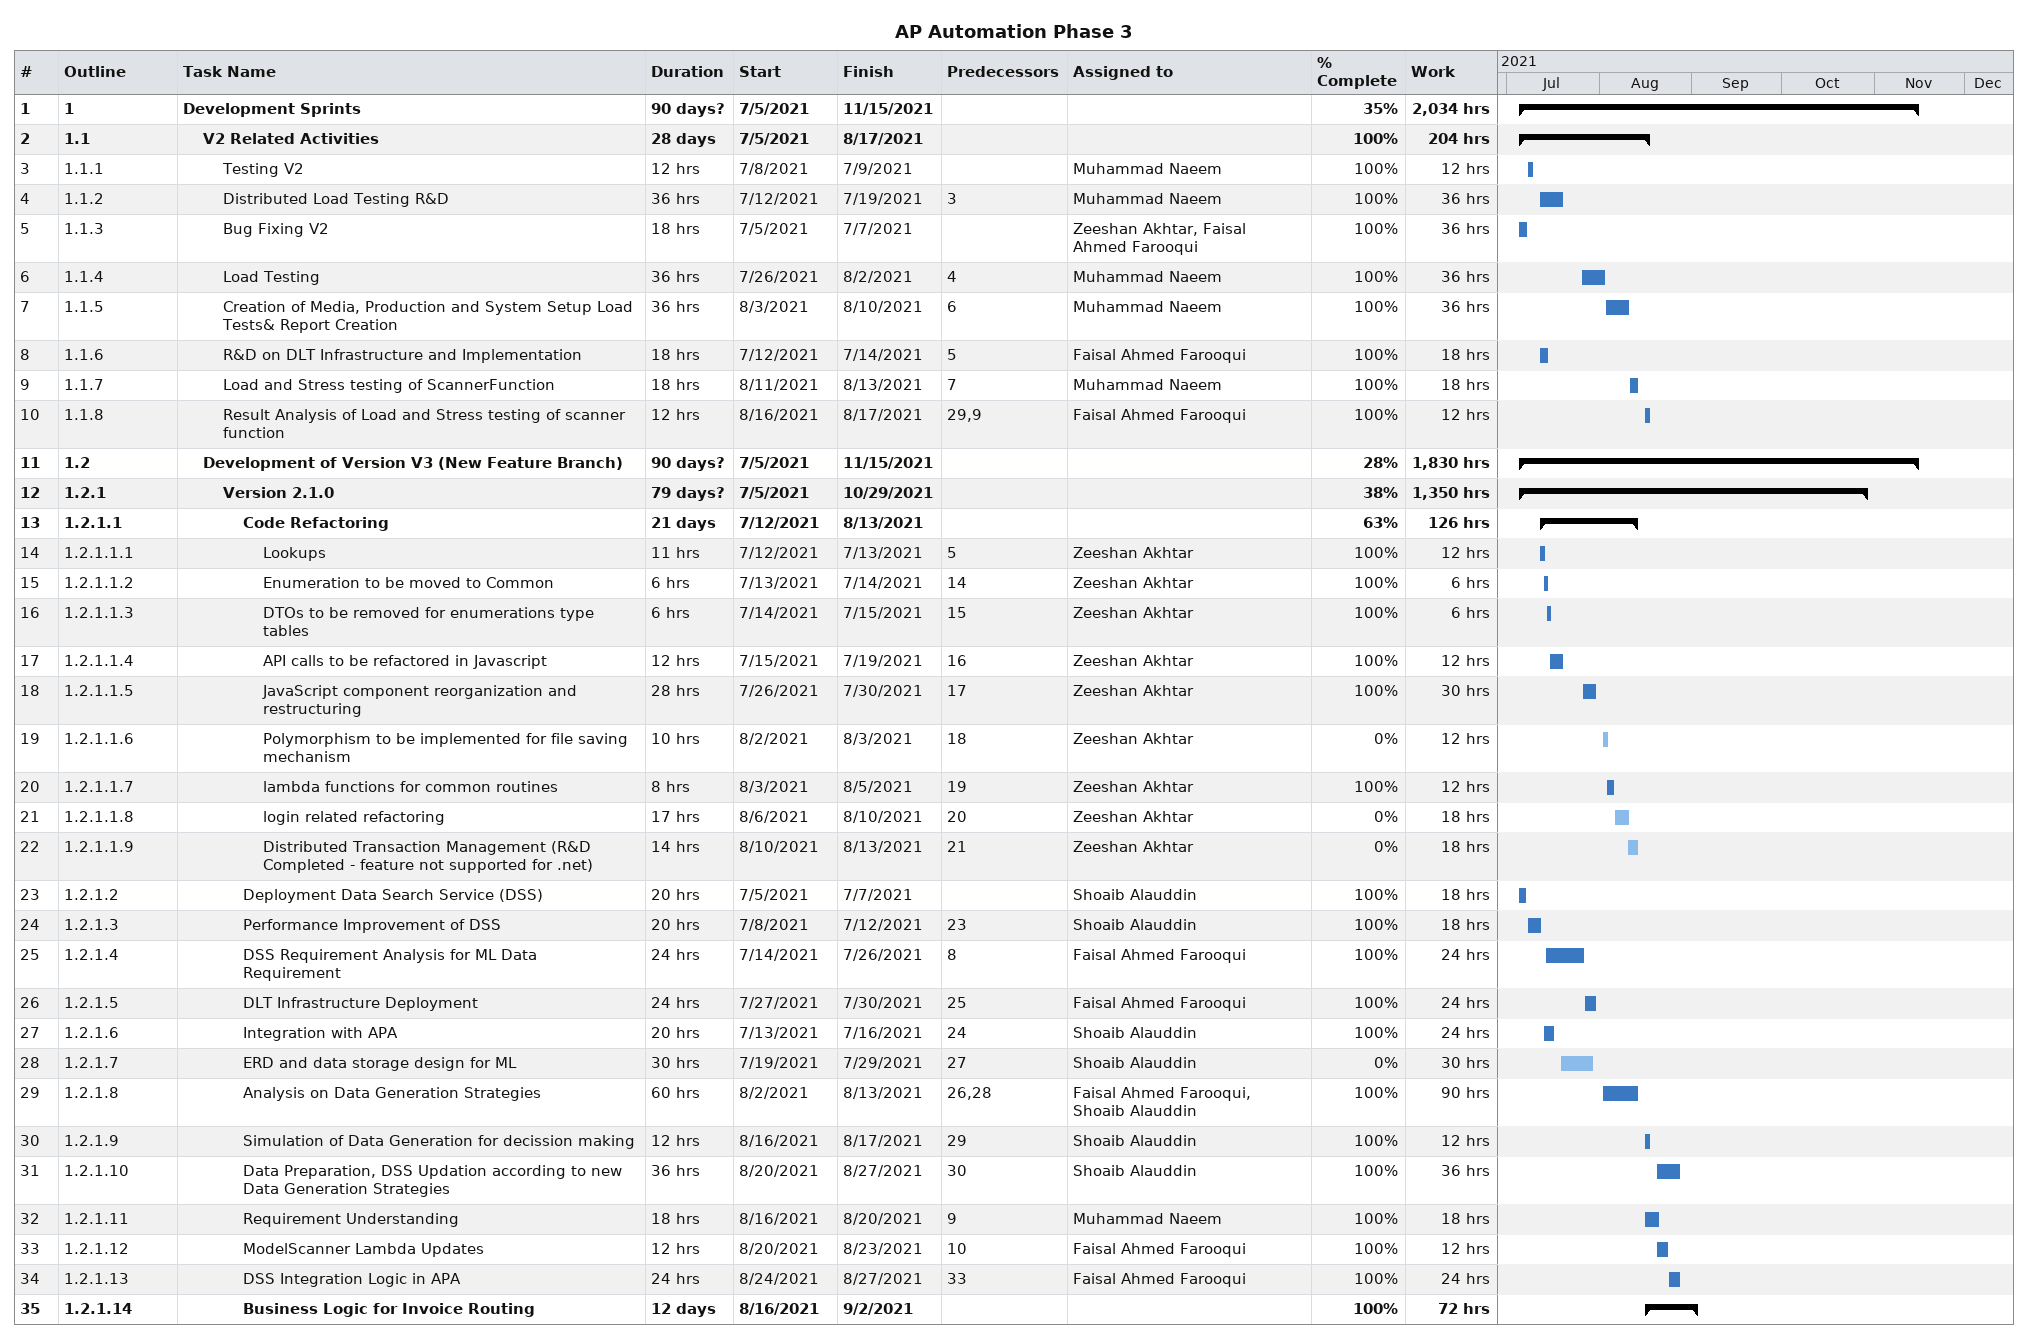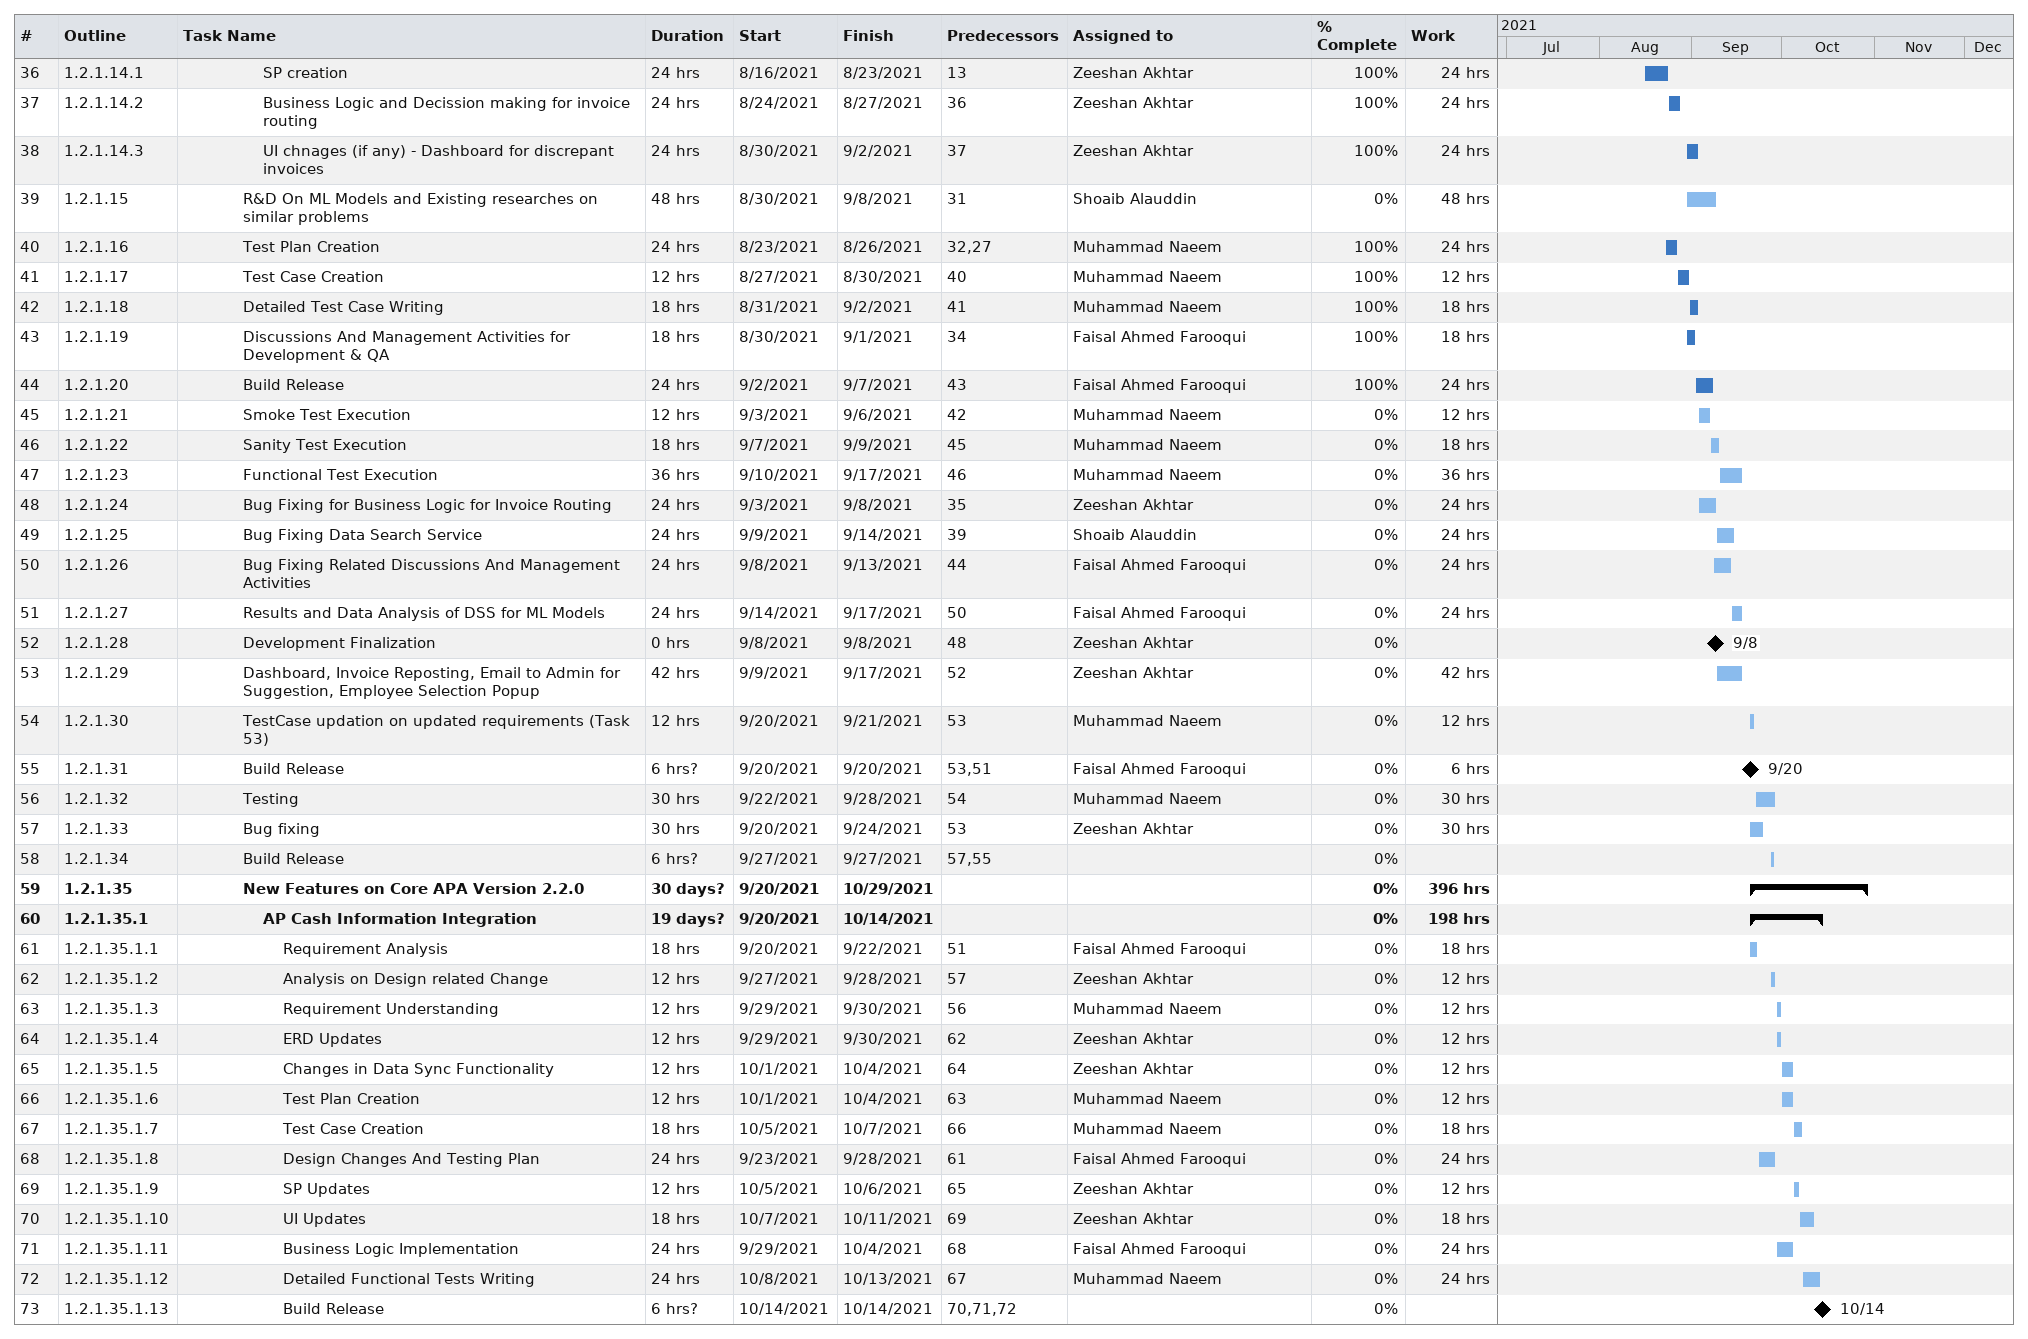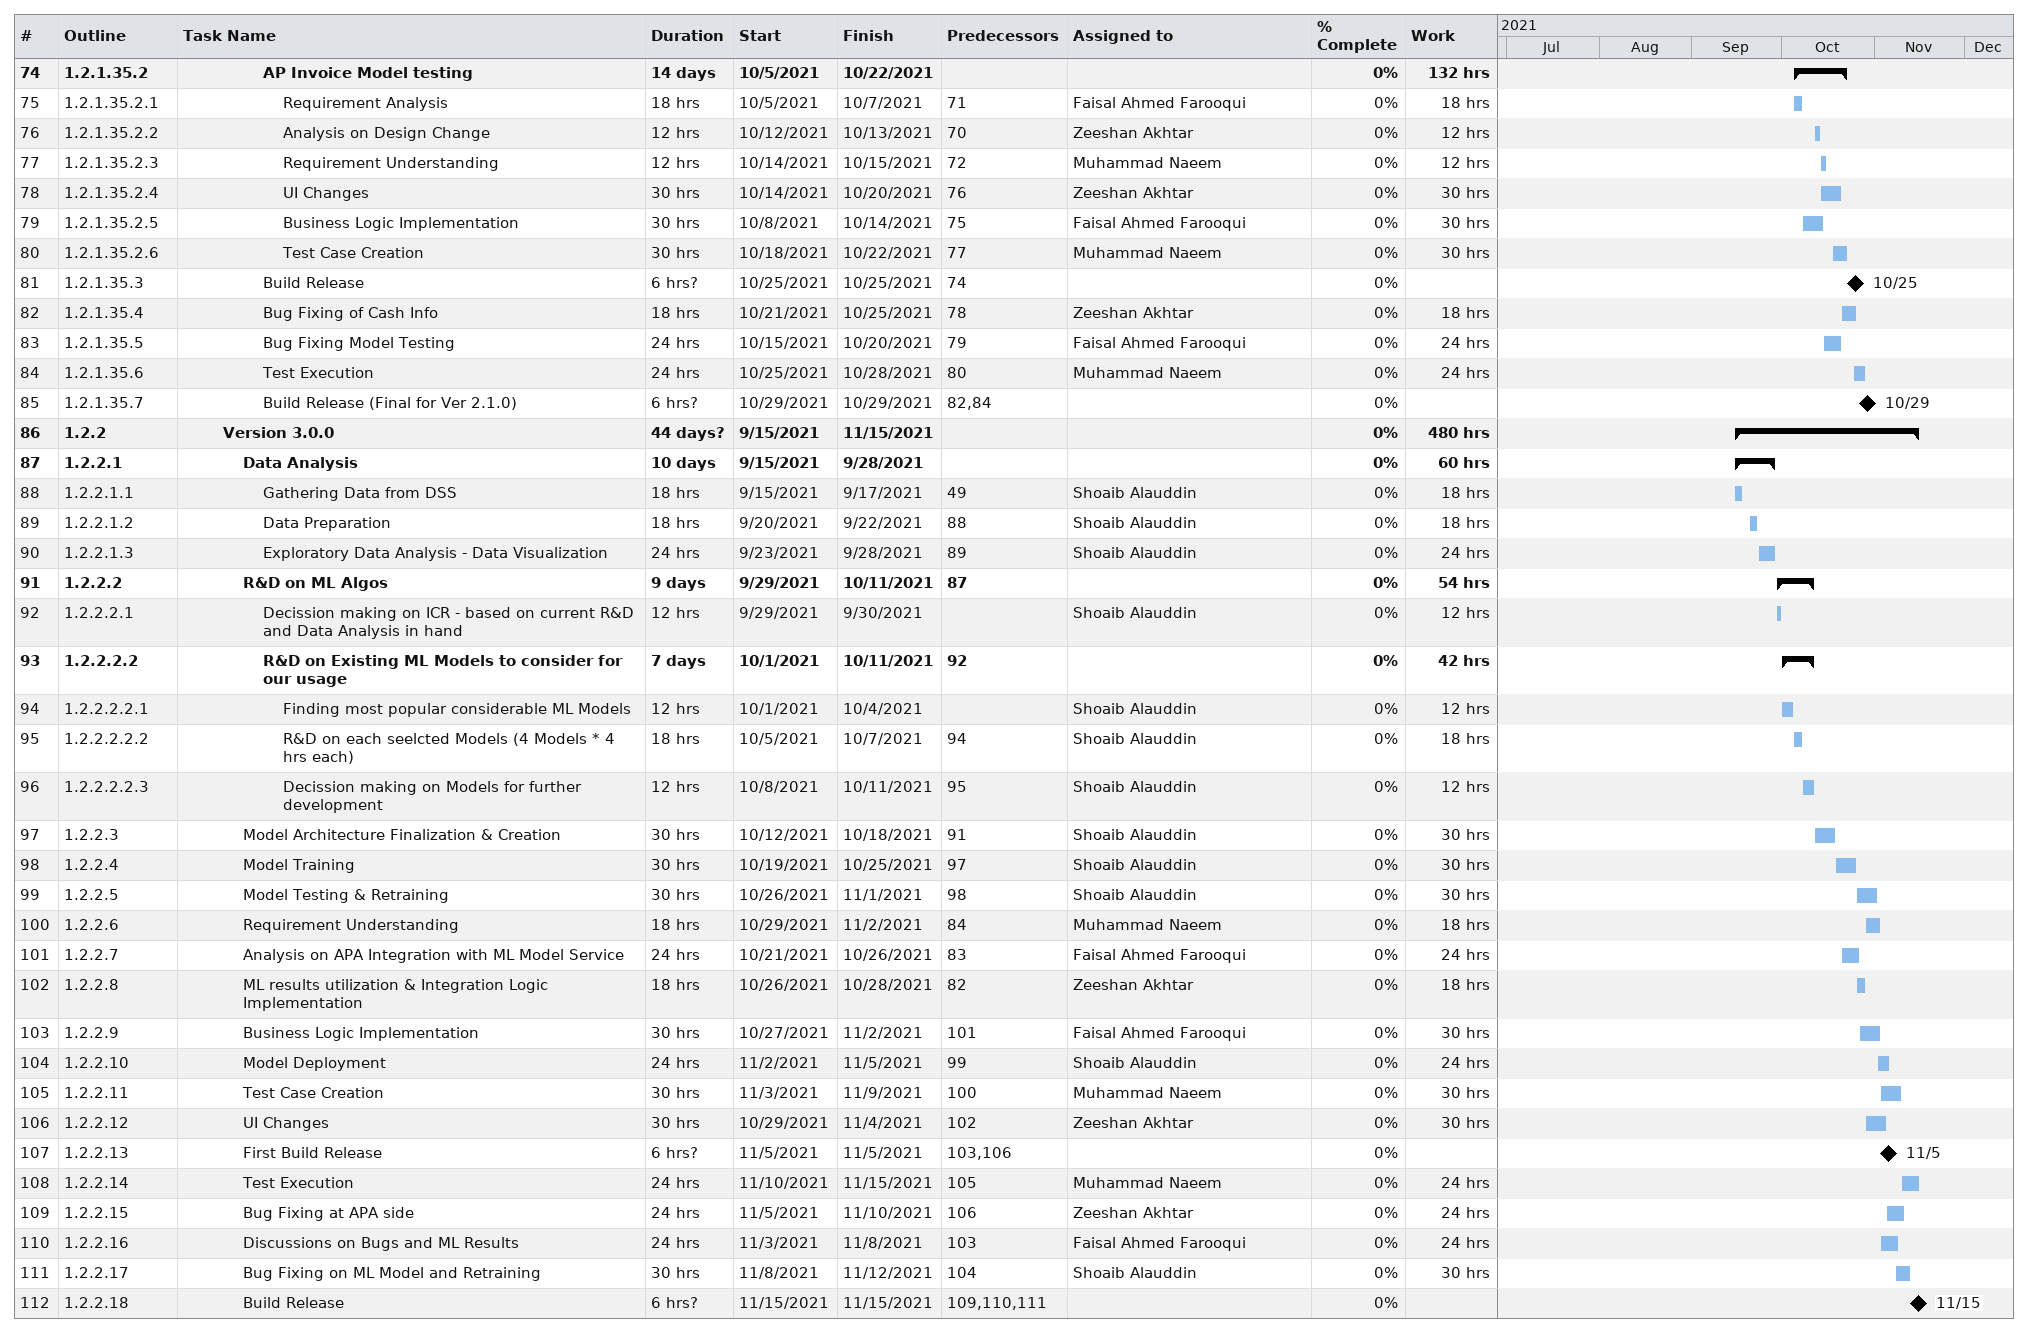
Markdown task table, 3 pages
AP Automation Phase 3

| ID | WBS | Task | Duration | Start | Finish | Predecessors | Resources | % complete | Work (h) |
|---|---|---|---|---|---|---|---|---|---|
| 1 | 1 | **Development Sprints** | 90d? | 2021-07-05 | 2021-11-15 |  |  | 35 | 2034 |
| 2 | 1.1 | **V2 Related Activities** | 28d | 2021-07-05 | 2021-08-17 |  |  | 100 | 204 |
| 3 | 1.1.1 | Testing V2 | 12h | 2021-07-08 | 2021-07-09 |  | Muhammad Naeem | 100 | 12 |
| 4 | 1.1.2 | Distributed Load Testing R&D | 36h | 2021-07-12 | 2021-07-19 | 3 | Muhammad Naeem | 100 | 36 |
| 5 | 1.1.3 | Bug Fixing V2 | 18h | 2021-07-05 | 2021-07-07 |  | Zeeshan Akhtar, Faisal Ahmed Farooqui | 100 | 36 |
| 6 | 1.1.4 | Load Testing | 36h | 2021-07-26 | 2021-08-02 | 4 | Muhammad Naeem | 100 | 36 |
| 7 | 1.1.5 | Creation of Media, Production and System Setup Load Tests& Report Creation | 36h | 2021-08-03 | 2021-08-10 | 6 | Muhammad Naeem | 100 | 36 |
| 8 | 1.1.6 | R&D on DLT Infrastructure and Implementation | 18h | 2021-07-12 | 2021-07-14 | 5 | Faisal Ahmed Farooqui | 100 | 18 |
| 9 | 1.1.7 | Load and Stress testing of ScannerFunction | 18h | 2021-08-11 | 2021-08-13 | 7 | Muhammad Naeem | 100 | 18 |
| 10 | 1.1.8 | Result Analysis of Load and Stress testing of scanner function | 12h | 2021-08-16 | 2021-08-17 | 29, 9 | Faisal Ahmed Farooqui | 100 | 12 |
| 11 | 1.2 | **Development of Version V3 (New Feature Branch)** | 90d? | 2021-07-05 | 2021-11-15 |  |  | 28 | 1830 |
| 12 | 1.2.1 | **Version 2.1.0** | 79d? | 2021-07-05 | 2021-10-29 |  |  | 38 | 1350 |
| 13 | 1.2.1.1 | **Code Refactoring** | 21d | 2021-07-12 | 2021-08-13 |  |  | 63 | 126 |
| 14 | 1.2.1.1.1 | Lookups | 11h | 2021-07-12 | 2021-07-13 | 5 | Zeeshan Akhtar | 100 | 12 |
| 15 | 1.2.1.1.2 | Enumeration to be moved to Common | 6h | 2021-07-13 | 2021-07-14 | 14 | Zeeshan Akhtar | 100 | 6 |
| 16 | 1.2.1.1.3 | DTOs to be removed for enumerations type tables | 6h | 2021-07-14 | 2021-07-15 | 15 | Zeeshan Akhtar | 100 | 6 |
| 17 | 1.2.1.1.4 | API calls to be refactored in Javascript | 12h | 2021-07-15 | 2021-07-19 | 16 | Zeeshan Akhtar | 100 | 12 |
| 18 | 1.2.1.1.5 | JavaScript component reorganization and restructuring | 28h | 2021-07-26 | 2021-07-30 | 17 | Zeeshan Akhtar | 100 | 30 |
| 19 | 1.2.1.1.6 | Polymorphism to be implemented for file saving mechanism | 10h | 2021-08-02 | 2021-08-03 | 18 | Zeeshan Akhtar | 0 | 12 |
| 20 | 1.2.1.1.7 | lambda functions for common routines | 8h | 2021-08-03 | 2021-08-05 | 19 | Zeeshan Akhtar | 100 | 12 |
| 21 | 1.2.1.1.8 | login related refactoring | 17h | 2021-08-06 | 2021-08-10 | 20 | Zeeshan Akhtar | 0 | 18 |
| 22 | 1.2.1.1.9 | Distributed Transaction Management (R&D Completed - feature not supported for .net) | 14h | 2021-08-10 | 2021-08-13 | 21 | Zeeshan Akhtar | 0 | 18 |
| 23 | 1.2.1.2 | Deployment Data Search Service (DSS) | 20h | 2021-07-05 | 2021-07-07 |  | Shoaib Alauddin | 100 | 18 |
| 24 | 1.2.1.3 | Performance Improvement of DSS | 20h | 2021-07-08 | 2021-07-12 | 23 | Shoaib Alauddin | 100 | 18 |
| 25 | 1.2.1.4 | DSS Requirement Analysis for ML Data Requirement | 24h | 2021-07-14 | 2021-07-26 | 8 | Faisal Ahmed Farooqui | 100 | 24 |
| 26 | 1.2.1.5 | DLT Infrastructure Deployment | 24h | 2021-07-27 | 2021-07-30 | 25 | Faisal Ahmed Farooqui | 100 | 24 |
| 27 | 1.2.1.6 | Integration with APA | 20h | 2021-07-13 | 2021-07-16 | 24 | Shoaib Alauddin | 100 | 24 |
| 28 | 1.2.1.7 | ERD and data storage design for ML | 30h | 2021-07-19 | 2021-07-29 | 27 | Shoaib Alauddin | 0 | 30 |
| 29 | 1.2.1.8 | Analysis on Data Generation Strategies | 60h | 2021-08-02 | 2021-08-13 | 26, 28 | Faisal Ahmed Farooqui, Shoaib Alauddin | 100 | 90 |
| 30 | 1.2.1.9 | Simulation of Data Generation for decission making | 12h | 2021-08-16 | 2021-08-17 | 29 | Shoaib Alauddin | 100 | 12 |
| 31 | 1.2.1.10 | Data Preparation, DSS Updation according to new Data Generation Strategies | 36h | 2021-08-20 | 2021-08-27 | 30 | Shoaib Alauddin | 100 | 36 |
| 32 | 1.2.1.11 | Requirement Understanding | 18h | 2021-08-16 | 2021-08-20 | 9 | Muhammad Naeem | 100 | 18 |
| 33 | 1.2.1.12 | ModelScanner Lambda Updates | 12h | 2021-08-20 | 2021-08-23 | 10 | Faisal Ahmed Farooqui | 100 | 12 |
| 34 | 1.2.1.13 | DSS Integration Logic in APA | 24h | 2021-08-24 | 2021-08-27 | 33 | Faisal Ahmed Farooqui | 100 | 24 |
| 35 | 1.2.1.14 | **Business Logic for Invoice Routing** | 12d | 2021-08-16 | 2021-09-02 |  |  | 100 | 72 |
| 36 | 1.2.1.14.1 | SP creation | 24h | 2021-08-16 | 2021-08-23 | 13 | Zeeshan Akhtar | 100 | 24 |
| 37 | 1.2.1.14.2 | Business Logic and Decission making for invoice routing | 24h | 2021-08-24 | 2021-08-27 | 36 | Zeeshan Akhtar | 100 | 24 |
| 38 | 1.2.1.14.3 | UI chnages (if any) - Dashboard for discrepant invoices | 24h | 2021-08-30 | 2021-09-02 | 37 | Zeeshan Akhtar | 100 | 24 |
| 39 | 1.2.1.15 | R&D On ML Models and Existing researches on similar problems | 48h | 2021-08-30 | 2021-09-08 | 31 | Shoaib Alauddin | 0 | 48 |
| 40 | 1.2.1.16 | Test Plan Creation | 24h | 2021-08-23 | 2021-08-26 | 32, 27 | Muhammad Naeem | 100 | 24 |
| 41 | 1.2.1.17 | Test Case Creation | 12h | 2021-08-27 | 2021-08-30 | 40 | Muhammad Naeem | 100 | 12 |
| 42 | 1.2.1.18 | Detailed Test Case Writing | 18h | 2021-08-31 | 2021-09-02 | 41 | Muhammad Naeem | 100 | 18 |
| 43 | 1.2.1.19 | Discussions And Management Activities for Development & QA | 18h | 2021-08-30 | 2021-09-01 | 34 | Faisal Ahmed Farooqui | 100 | 18 |
| 44 | 1.2.1.20 | Build Release | 24h | 2021-09-02 | 2021-09-07 | 43 | Faisal Ahmed Farooqui | 100 | 24 |
| 45 | 1.2.1.21 | Smoke Test Execution | 12h | 2021-09-03 | 2021-09-06 | 42 | Muhammad Naeem | 0 | 12 |
| 46 | 1.2.1.22 | Sanity Test Execution | 18h | 2021-09-07 | 2021-09-09 | 45 | Muhammad Naeem | 0 | 18 |
| 47 | 1.2.1.23 | Functional Test Execution | 36h | 2021-09-10 | 2021-09-17 | 46 | Muhammad Naeem | 0 | 36 |
| 48 | 1.2.1.24 | Bug Fixing for Business Logic for Invoice Routing | 24h | 2021-09-03 | 2021-09-08 | 35 | Zeeshan Akhtar | 0 | 24 |
| 49 | 1.2.1.25 | Bug Fixing Data Search Service | 24h | 2021-09-09 | 2021-09-14 | 39 | Shoaib Alauddin | 0 | 24 |
| 50 | 1.2.1.26 | Bug Fixing Related Discussions And Management Activities | 24h | 2021-09-08 | 2021-09-13 | 44 | Faisal Ahmed Farooqui | 0 | 24 |
| 51 | 1.2.1.27 | Results and Data Analysis of DSS for ML Models | 24h | 2021-09-14 | 2021-09-17 | 50 | Faisal Ahmed Farooqui | 0 | 24 |
| 52 | 1.2.1.28 | Development Finalization | 0h | 2021-09-08 | 2021-09-08 | 48 | Zeeshan Akhtar | 0 |  |
| 53 | 1.2.1.29 | Dashboard, Invoice Reposting, Email to Admin for Suggestion, Employee Selection Popup | 42h | 2021-09-09 | 2021-09-17 | 52 | Zeeshan Akhtar | 0 | 42 |
| 54 | 1.2.1.30 | TestCase updation on updated requirements (Task 53) | 12h | 2021-09-20 | 2021-09-21 | 53 | Muhammad Naeem | 0 | 12 |
| 55 | 1.2.1.31 | Build Release | 6h? | 2021-09-20 | 2021-09-20 | 53, 51 | Faisal Ahmed Farooqui | 0 | 6 |
| 56 | 1.2.1.32 | Testing | 30h | 2021-09-22 | 2021-09-28 | 54 | Muhammad Naeem | 0 | 30 |
| 57 | 1.2.1.33 | Bug fixing | 30h | 2021-09-20 | 2021-09-24 | 53 | Zeeshan Akhtar | 0 | 30 |
| 58 | 1.2.1.34 | Build Release | 6h? | 2021-09-27 | 2021-09-27 | 57, 55 |  | 0 |  |
| 59 | 1.2.1.35 | **New Features on Core APA Version 2.2.0** | 30d? | 2021-09-20 | 2021-10-29 |  |  | 0 | 396 |
| 60 | 1.2.1.35.1 | **AP Cash Information Integration** | 19d? | 2021-09-20 | 2021-10-14 |  |  | 0 | 198 |
| 61 | 1.2.1.35.1.1 | Requirement Analysis | 18h | 2021-09-20 | 2021-09-22 | 51 | Faisal Ahmed Farooqui | 0 | 18 |
| 62 | 1.2.1.35.1.2 | Analysis on Design related Change | 12h | 2021-09-27 | 2021-09-28 | 57 | Zeeshan Akhtar | 0 | 12 |
| 63 | 1.2.1.35.1.3 | Requirement Understanding | 12h | 2021-09-29 | 2021-09-30 | 56 | Muhammad Naeem | 0 | 12 |
| 64 | 1.2.1.35.1.4 | ERD Updates | 12h | 2021-09-29 | 2021-09-30 | 62 | Zeeshan Akhtar | 0 | 12 |
| 65 | 1.2.1.35.1.5 | Changes in Data Sync Functionality | 12h | 2021-10-01 | 2021-10-04 | 64 | Zeeshan Akhtar | 0 | 12 |
| 66 | 1.2.1.35.1.6 | Test Plan Creation | 12h | 2021-10-01 | 2021-10-04 | 63 | Muhammad Naeem | 0 | 12 |
| 67 | 1.2.1.35.1.7 | Test Case Creation | 18h | 2021-10-05 | 2021-10-07 | 66 | Muhammad Naeem | 0 | 18 |
| 68 | 1.2.1.35.1.8 | Design Changes And Testing Plan | 24h | 2021-09-23 | 2021-09-28 | 61 | Faisal Ahmed Farooqui | 0 | 24 |
| 69 | 1.2.1.35.1.9 | SP Updates | 12h | 2021-10-05 | 2021-10-06 | 65 | Zeeshan Akhtar | 0 | 12 |
| 70 | 1.2.1.35.1.10 | UI Updates | 18h | 2021-10-07 | 2021-10-11 | 69 | Zeeshan Akhtar | 0 | 18 |
| 71 | 1.2.1.35.1.11 | Business Logic Implementation | 24h | 2021-09-29 | 2021-10-04 | 68 | Faisal Ahmed Farooqui | 0 | 24 |
| 72 | 1.2.1.35.1.12 | Detailed Functional Tests Writing | 24h | 2021-10-08 | 2021-10-13 | 67 | Muhammad Naeem | 0 | 24 |
| 73 | 1.2.1.35.1.13 | Build Release | 6h? | 2021-10-14 | 2021-10-14 | 70, 71, 72 |  | 0 |  |
| 74 | 1.2.1.35.2 | **AP Invoice Model testing** | 14d | 2021-10-05 | 2021-10-22 |  |  | 0 | 132 |
| 75 | 1.2.1.35.2.1 | Requirement Analysis | 18h | 2021-10-05 | 2021-10-07 | 71 | Faisal Ahmed Farooqui | 0 | 18 |
| 76 | 1.2.1.35.2.2 | Analysis on Design Change | 12h | 2021-10-12 | 2021-10-13 | 70 | Zeeshan Akhtar | 0 | 12 |
| 77 | 1.2.1.35.2.3 | Requirement Understanding | 12h | 2021-10-14 | 2021-10-15 | 72 | Muhammad Naeem | 0 | 12 |
| 78 | 1.2.1.35.2.4 | UI Changes | 30h | 2021-10-14 | 2021-10-20 | 76 | Zeeshan Akhtar | 0 | 30 |
| 79 | 1.2.1.35.2.5 | Business Logic Implementation | 30h | 2021-10-08 | 2021-10-14 | 75 | Faisal Ahmed Farooqui | 0 | 30 |
| 80 | 1.2.1.35.2.6 | Test Case Creation | 30h | 2021-10-18 | 2021-10-22 | 77 | Muhammad Naeem | 0 | 30 |
| 81 | 1.2.1.35.3 | Build Release | 6h? | 2021-10-25 | 2021-10-25 | 74 |  | 0 |  |
| 82 | 1.2.1.35.4 | Bug Fixing of Cash Info | 18h | 2021-10-21 | 2021-10-25 | 78 | Zeeshan Akhtar | 0 | 18 |
| 83 | 1.2.1.35.5 | Bug Fixing Model Testing | 24h | 2021-10-15 | 2021-10-20 | 79 | Faisal Ahmed Farooqui | 0 | 24 |
| 84 | 1.2.1.35.6 | Test Execution | 24h | 2021-10-25 | 2021-10-28 | 80 | Muhammad Naeem | 0 | 24 |
| 85 | 1.2.1.35.7 | Build Release (Final for Ver 2.1.0) | 6h? | 2021-10-29 | 2021-10-29 | 82, 84 |  | 0 |  |
| 86 | 1.2.2 | **Version 3.0.0** | 44d? | 2021-09-15 | 2021-11-15 |  |  | 0 | 480 |
| 87 | 1.2.2.1 | **Data Analysis** | 10d | 2021-09-15 | 2021-09-28 |  |  | 0 | 60 |
| 88 | 1.2.2.1.1 | Gathering Data from DSS | 18h | 2021-09-15 | 2021-09-17 | 49 | Shoaib Alauddin | 0 | 18 |
| 89 | 1.2.2.1.2 | Data Preparation | 18h | 2021-09-20 | 2021-09-22 | 88 | Shoaib Alauddin | 0 | 18 |
| 90 | 1.2.2.1.3 | Exploratory Data Analysis - Data Visualization | 24h | 2021-09-23 | 2021-09-28 | 89 | Shoaib Alauddin | 0 | 24 |
| 91 | 1.2.2.2 | **R&D on ML Algos** | 9d | 2021-09-29 | 2021-10-11 | 87 |  | 0 | 54 |
| 92 | 1.2.2.2.1 | Decission making on ICR - based on current R&D and Data Analysis in hand | 12h | 2021-09-29 | 2021-09-30 |  | Shoaib Alauddin | 0 | 12 |
| 93 | 1.2.2.2.2 | **R&D on Existing ML Models to consider for our usage** | 7d | 2021-10-01 | 2021-10-11 | 92 |  | 0 | 42 |
| 94 | 1.2.2.2.2.1 | Finding most popular considerable ML Models | 12h | 2021-10-01 | 2021-10-04 |  | Shoaib Alauddin | 0 | 12 |
| 95 | 1.2.2.2.2.2 | R&D on each seelcted Models (4 Models * 4 hrs each) | 18h | 2021-10-05 | 2021-10-07 | 94 | Shoaib Alauddin | 0 | 18 |
| 96 | 1.2.2.2.2.3 | Decission making on Models for further development | 12h | 2021-10-08 | 2021-10-11 | 95 | Shoaib Alauddin | 0 | 12 |
| 97 | 1.2.2.3 | Model Architecture Finalization & Creation | 30h | 2021-10-12 | 2021-10-18 | 91 | Shoaib Alauddin | 0 | 30 |
| 98 | 1.2.2.4 | Model Training | 30h | 2021-10-19 | 2021-10-25 | 97 | Shoaib Alauddin | 0 | 30 |
| 99 | 1.2.2.5 | Model Testing & Retraining | 30h | 2021-10-26 | 2021-11-01 | 98 | Shoaib Alauddin | 0 | 30 |
| 100 | 1.2.2.6 | Requirement Understanding | 18h | 2021-10-29 | 2021-11-02 | 84 | Muhammad Naeem | 0 | 18 |
| 101 | 1.2.2.7 | Analysis on APA Integration with ML Model Service | 24h | 2021-10-21 | 2021-10-26 | 83 | Faisal Ahmed Farooqui | 0 | 24 |
| 102 | 1.2.2.8 | ML results utilization & Integration Logic Implementation | 18h | 2021-10-26 | 2021-10-28 | 82 | Zeeshan Akhtar | 0 | 18 |
| 103 | 1.2.2.9 | Business Logic Implementation | 30h | 2021-10-27 | 2021-11-02 | 101 | Faisal Ahmed Farooqui | 0 | 30 |
| 104 | 1.2.2.10 | Model Deployment | 24h | 2021-11-02 | 2021-11-05 | 99 | Shoaib Alauddin | 0 | 24 |
| 105 | 1.2.2.11 | Test Case Creation | 30h | 2021-11-03 | 2021-11-09 | 100 | Muhammad Naeem | 0 | 30 |
| 106 | 1.2.2.12 | UI Changes | 30h | 2021-10-29 | 2021-11-04 | 102 | Zeeshan Akhtar | 0 | 30 |
| 107 | 1.2.2.13 | First Build Release | 6h? | 2021-11-05 | 2021-11-05 | 103, 106 |  | 0 |  |
| 108 | 1.2.2.14 | Test Execution | 24h | 2021-11-10 | 2021-11-15 | 105 | Muhammad Naeem | 0 | 24 |
| 109 | 1.2.2.15 | Bug Fixing at APA side | 24h | 2021-11-05 | 2021-11-10 | 106 | Zeeshan Akhtar | 0 | 24 |
| 110 | 1.2.2.16 | Discussions on Bugs and ML Results | 24h | 2021-11-03 | 2021-11-08 | 103 | Faisal Ahmed Farooqui | 0 | 24 |
| 111 | 1.2.2.17 | Bug Fixing on ML Model and Retraining | 30h | 2021-11-08 | 2021-11-12 | 104 | Shoaib Alauddin | 0 | 30 |
| 112 | 1.2.2.18 | Build Release | 6h? | 2021-11-15 | 2021-11-15 | 109, 110, 111 |  | 0 |  |
